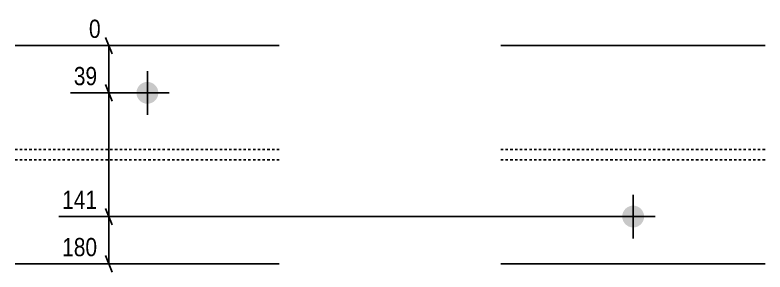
# Model space of a CAD drawing. Header units: millimetres. Extents: x 43 to 52598, y 7 to 2071.
# Drawn here: x 22771 to 23388, y 11 to 223 of the extents above; entities that cross this region are included whole.
import ezdxf

# ---------------------------------------------------------------- set-up
doc = ezdxf.new("R2010")
doc.units = ezdxf.units.MM
doc.linetypes.add('DXK_LINE_DOT2', pattern=[3.9198, 1.9599, -1.9599])
doc.layers.add('MÅLSÆTNING', color=7, linetype='Continuous')
doc.layers.add('STÅL', color=7, linetype='Continuous')
doc.styles.add('Arial Narrow', font='ARIALN.TTF', dxfattribs={"height": 0.2})

msp = doc.modelspace()

# ---------------------------------------------------------------- hatches: boundary and pattern name
at = {"layer": 'STÅL', "linetype": 'Continuous'}
for points in [[(22870.88, 158.55, -1), (22888.88, 158.55, -1)], [(23270.88, 56.55, -1), (23288.88, 56.55, -1)]]:
    msp.add_hatch(color=96, dxfattribs=at).paths.add_polyline_path(points)

# ---------------------------------------------------------------- linework, layer by layer
at = {"layer": 'MÅLSÆTNING', "color": 7, "linetype": 'Continuous'}
for p, q in [((22845.43, 204.3), (22850.83, 190.8)), ((22867.55, 197.55), (22831.79, 197.55)), ((22848.13, 158.55), (22848.13, 197.55)), ((22850.83, 151.8), (22845.43, 165.3)), ((22850.84, 151.8), (22845.44, 165.3)), ((22875.38, 158.55), (22816.45, 158.55)), ((22875.38, 158.55), (22816.45, 158.55)), ((22848.14, 56.55), (22848.14, 158.55)), ((22845.43, 63.3), (22850.83, 49.8)), ((22845.44, 63.3), (22850.84, 49.8)), ((23275.38, 56.55), (22806.85, 56.55)), ((23275.38, 56.55), (22806.86, 56.55)), ((22848.13, 17.55), (22848.13, 56.55)), ((22850.83, 10.8), (22845.43, 24.3)), ((22867.55, 17.55), (22806.85, 17.55))]:
    msp.add_line(p, q, dxfattribs=at)
at = {"layer": 'STÅL', "color": 2, "linetype": 'Continuous'}
for p, q in [((22988.44, 197.55), (22770.88, 197.55)), ((23388.44, 197.55), (23170.88, 197.55)), ((22770.88, 17.55), (22988.44, 17.55)), ((23170.88, 17.55), (23388.44, 17.55))]:
    msp.add_line(p, q, dxfattribs=at)
at = {"layer": 'STÅL', "color": 96, "linetype": 'Continuous'}
for p, q in [((22879.88, 140.55), (22879.88, 176.55)), ((22897.88, 158.55), (22861.88, 158.55)), ((23279.88, 38.55), (23279.88, 74.55)), ((23297.88, 56.55), (23261.88, 56.55))]:
    msp.add_line(p, q, dxfattribs=at)
at = {"layer": 'STÅL', "color": 7, "linetype": 'DXK_LINE_DOT2'}
for p, q in [((22988.44, 111.85), (22770.88, 111.85)), ((23388.44, 111.85), (23170.88, 111.85)), ((22988.44, 103.25), (22770.88, 103.25)), ((23388.44, 103.25), (23170.88, 103.25))]:
    msp.add_line(p, q, dxfattribs=at)

# ---------------------------------------------------------------- wipeouts: each hides what was drawn before it
at = {"color": 0, "linetype": 'Continuous'}
for points in [[(22841.67, 161.7), (22841.67, 183.75), (22816.17, 183.75), (22816.17, 161.7)], [(22841.67, 59.7), (22841.67, 81.75), (22806.57, 81.75), (22806.57, 59.7)], [(22841.67, 20.7), (22841.67, 42.75), (22806.57, 42.75), (22806.57, 20.7)]]:
    msp.add_wipeout(points, dxfattribs=at).dxf.layer = 'MÅLSÆTNING'

# ---------------------------------------------------------------- next in the draw order: texts
at = {"layer": 'MÅLSÆTNING', "color": 3, "linetype": 'Continuous', "style": 'Arial Narrow'}
for s, p in [('39', (22819.32, 164.85)), ('141', (22809.72, 62.85)), ('180', (22809.72, 23.85))]:
    msp.add_text(s, height=15.032, dxfattribs=at).set_placement(p)

# ---------------------------------------------------------------- next in the draw order: wipeouts: each hides what was drawn before it
at = {"color": 0, "linetype": 'Continuous'}
msp.add_wipeout([(22844.53, 200.7), (22844.53, 222.75), (22828.64, 222.75), (22828.64, 200.7)], dxfattribs=at).dxf.layer = 'MÅLSÆTNING'

# ---------------------------------------------------------------- next in the draw order: texts
at = {"layer": 'MÅLSÆTNING', "color": 3, "linetype": 'Continuous', "style": 'Arial Narrow'}
msp.add_text('0', height=15.03, dxfattribs=at).set_placement((22831.79, 203.85))

doc.saveas('drawing.dxf')
